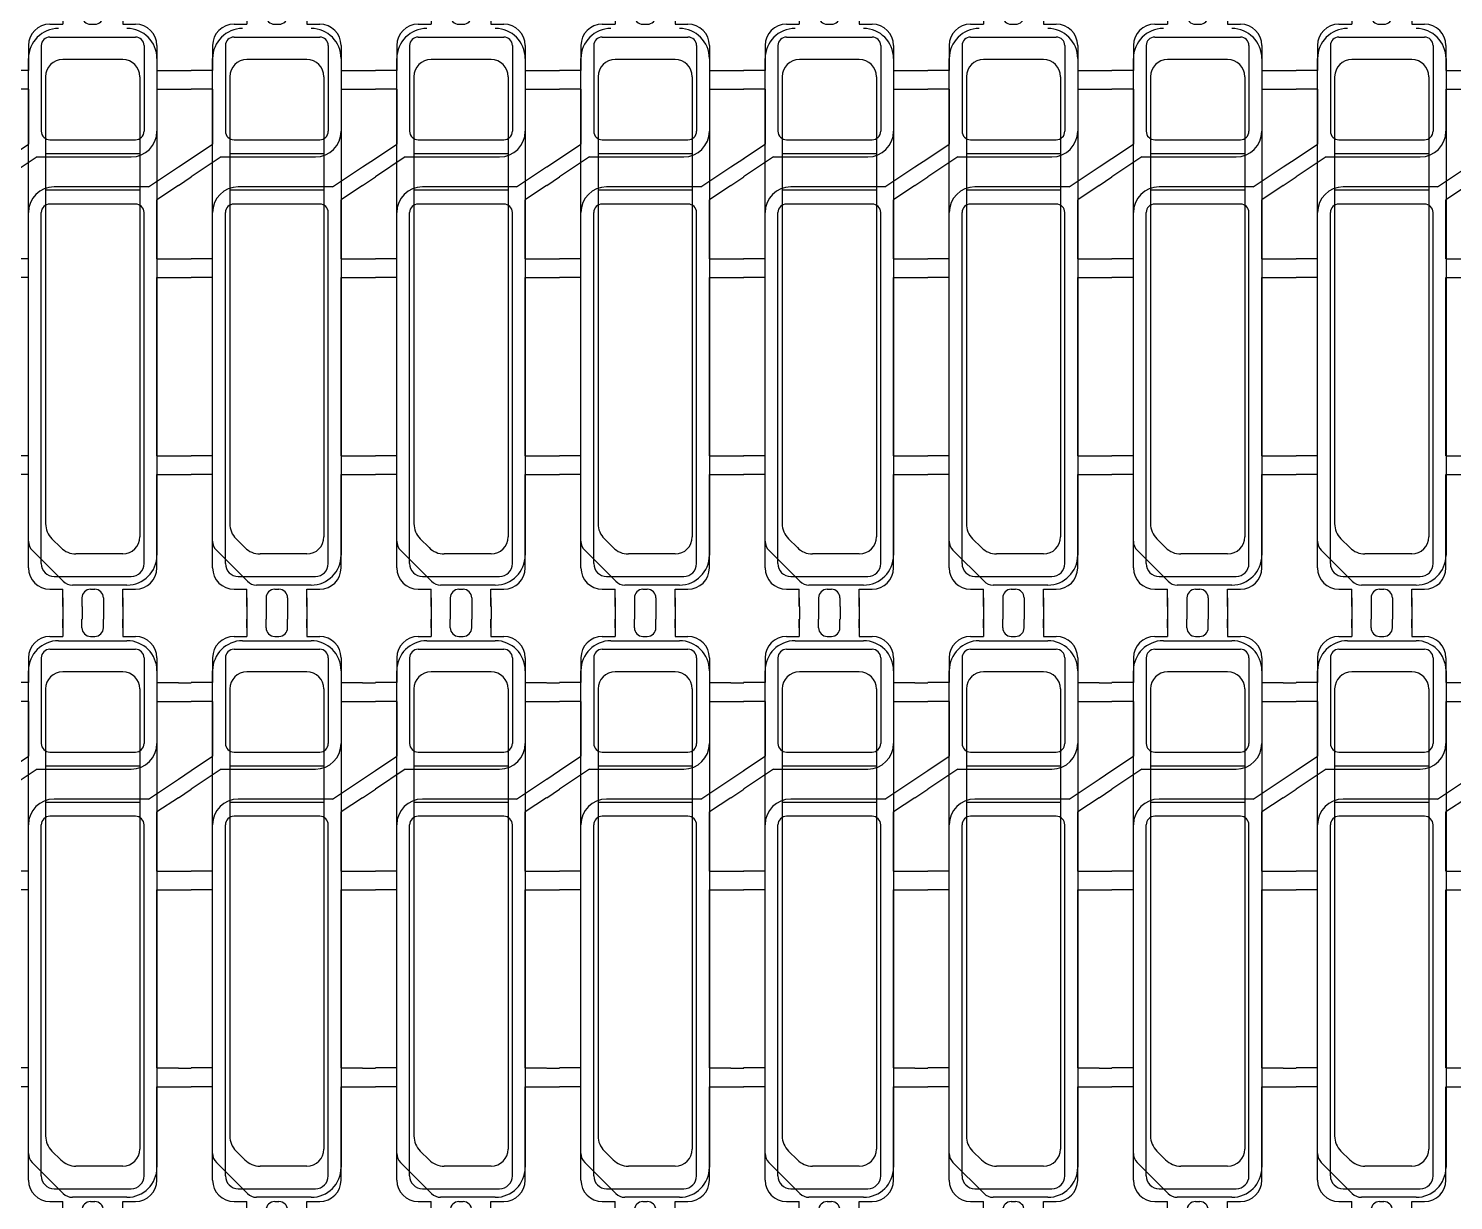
# Model space of a CAD drawing. Header units: millimetres. Extents: x -992 to 1678, y 98 to 1000.
# Drawn here: x -709.79 to -693.15, y 575.23 to 588.92 of the extents above; entities that cross this region are included whole.
import ezdxf

# ---------------------------------------------------------------- set-up
doc = ezdxf.new("R2010")
doc.units = ezdxf.units.MM
for name, color, linetype in [('1', 3, 'Continuous'), ('b etching', 1, 'Continuous'), ('PPA', 2, 'Continuous')]:
    doc.layers.add(name, color=color, linetype=linetype)

# ---------------------------------------------------------------- blocks, each defined once
blk = doc.blocks.new('e1')
at = {"layer": '1'}
for p, q in [((-947.058, 906.581), (-947.058, 906.481)), ((-947.058, 906.481), (-947.058, 906.581)), ((-947.058, 906.581), (-947.058, 906.381)), ((-946.358, 906.581), (-946.358, 906.481)), ((-946.358, 906.481), (-946.358, 906.581)), ((-946.358, 906.581), (-946.358, 906.381)), ((-946.358, 906.381), (-946.208, 906.381)), ((-947.458, 906.131), (-947.458, 905.841)), ((-945.958, 906.131), (-945.958, 905.841)), ((-947.458, 905.841), (-947.708, 905.841)), ((-945.958, 905.841), (-945.708, 905.841)), ((-947.458, 905.621), (-947.708, 905.621)), ((-947.458, 905.621), (-947.458, 904.981)), ((-945.958, 905.621), (-945.958, 905.131)), ((-945.958, 905.621), (-945.708, 905.621)), ((-947.358, 904.831), (-946.258, 904.831)), ((-946.058, 904.481), (-947.158, 904.481)), ((-945.958, 903.641), (-945.958, 904.331)), ((-947.458, 903.641), (-947.458, 904.231)), ((-947.458, 903.641), (-947.708, 903.641)), ((-945.958, 903.641), (-945.708, 903.641)), ((-947.458, 903.421), (-947.708, 903.421)), ((-947.458, 901.341), (-947.458, 903.421)), ((-945.958, 901.341), (-945.958, 903.421)), ((-945.958, 903.421), (-945.708, 903.421)), ((-947.458, 901.341), (-947.708, 901.341)), ((-945.958, 901.341), (-945.708, 901.341)), ((-947.458, 901.121), (-947.708, 901.121)), ((-947.458, 900.031), (-947.458, 901.121)), ((-945.958, 900.031), (-945.958, 901.121)), ((-945.958, 901.121), (-945.708, 901.121)), ((-947.058, 899.581), (-947.058, 899.781)), ((-946.358, 899.781), (-946.208, 899.781)), ((-946.358, 899.581), (-946.358, 899.781)), ((-947.058, 899.581), (-947.058, 899.681)), ((-947.058, 899.681), (-947.058, 899.581)), ((-946.358, 899.581), (-946.358, 899.681)), ((-946.358, 899.681), (-946.358, 899.581))]:
    blk.add_line(p, q, dxfattribs=at)
at = {"layer": '1', "linetype": 'ByBlock'}
for p, q in [((-946.833, 906.481), (-946.833, 906.581)), ((-946.583, 906.481), (-946.583, 906.581)), ((-947.208, 906.381), (-947.058, 906.381)), ((-946.733, 906.381), (-946.683, 906.381)), ((-947.708, 904.814), (-947.458, 904.981)), ((-947.358, 904.831), (-947.708, 904.597)), ((-946.058, 904.481), (-945.708, 904.714)), ((-945.708, 904.497), (-945.958, 904.331)), ((-947.208, 899.781), (-947.058, 899.781)), ((-946.733, 899.781), (-946.683, 899.781)), ((-946.833, 899.681), (-946.833, 899.581)), ((-946.583, 899.681), (-946.583, 899.581))]:
    blk.add_line(p, q, dxfattribs=at)
for centre, start, end in [((-946.733, 906.481), 180, 270), ((-946.683, 906.481), 270, 0), ((-946.733, 899.681), 90, 180), ((-946.683, 899.681), 0, 90)]:
    blk.add_arc(centre, 0.1, start, end, dxfattribs=at)
at = {"layer": '1'}
for centre, radius, start, end in [((-947.208, 906.131), 0.25, 90, 180), ((-946.208, 906.131), 0.25, 0, 90), ((-946.258, 905.131), 0.3, 270, 0), ((-947.158, 904.181), 0.3, 90, 180), ((-947.208, 900.031), 0.25, 180, 270), ((-946.208, 900.031), 0.25, 270, 0)]:
    blk.add_arc(centre, radius, start, end, dxfattribs=at)
blk = doc.blocks.new('e2')
at = {"layer": 'b etching', "linetype": 'ByBlock'}
for p, q in [((-947.308, 906.131), (-947.308, 905.131)), ((-947.208, 906.231), (-946.208, 906.231)), ((-946.108, 906.131), (-946.108, 905.131)), ((-947.208, 905.031), (-946.208, 905.031)), ((-946.208, 904.281), (-947.208, 904.281)), ((-947.308, 900.081), (-947.308, 904.181)), ((-946.108, 900.081), (-946.108, 904.181)), ((-947.158, 899.931), (-946.258, 899.931))]:
    blk.add_line(p, q, dxfattribs=at)
for centre, radius, start, end in [((-947.208, 906.131), 0.1, 90, 180), ((-946.208, 906.131), 0.1, 360, 90), ((-947.208, 905.131), 0.1, 180, 270), ((-946.208, 905.131), 0.1, 270, 360), ((-947.208, 904.181), 0.1, 90, 180), ((-946.208, 904.181), 0.1, 0, 90), ((-947.158, 900.081), 0.15, 180, 270), ((-946.258, 900.081), 0.15, 270, 0)]:
    blk.add_arc(centre, radius, start, end, dxfattribs=at)

msp = doc.modelspace()

# ---------------------------------------------------------------- linework, layer by layer
at = {"layer": '1', "linetype": 'ByBlock'}
for p, q in [((-708.03553085, 588.43062093), (-707.88553085, 588.43062093)), ((-705.88553085, 588.43062093), (-705.73553085, 588.43062093)), ((-703.73553085, 588.43062093), (-703.58553085, 588.43062093)), ((-701.58553085, 588.43062093), (-701.43553085, 588.43062093)), ((-699.43553085, 588.43062093), (-699.28553085, 588.43062093)), ((-697.28553085, 588.43062093), (-697.13553085, 588.43062093)), ((-695.13553085, 588.43062093), (-694.98553085, 588.43062093)), ((-708.03553085, 588.21062093), (-707.88553085, 588.21062093)), ((-705.88553085, 588.21062093), (-705.73553085, 588.21062093)), ((-703.73553085, 588.21062093), (-703.58553085, 588.21062093)), ((-701.58553085, 588.21062093), (-701.43553085, 588.21062093)), ((-699.43553085, 588.21062093), (-699.28553085, 588.21062093)), ((-697.28553085, 588.21062093), (-697.13553085, 588.21062093)), ((-695.13553085, 588.21062093), (-694.98553085, 588.21062093)), ((-708.03553085, 587.30395426), (-707.88553085, 587.40395426)), ((-705.88553085, 587.30395426), (-705.73553085, 587.40395426)), ((-703.73553085, 587.30395426), (-703.58553085, 587.40395426)), ((-701.58553085, 587.30395426), (-701.43553085, 587.40395426)), ((-699.43553085, 587.30395426), (-699.28553085, 587.40395426)), ((-697.28553085, 587.30395426), (-697.13553085, 587.40395426)), ((-695.13553085, 587.30395426), (-694.98553085, 587.40395426)), ((-708.03553085, 587.08728759), (-707.88553085, 587.18728759)), ((-705.88553085, 587.08728759), (-705.73553085, 587.18728759)), ((-703.73553085, 587.08728759), (-703.58553085, 587.18728759)), ((-701.58553085, 587.08728759), (-701.43553085, 587.18728759)), ((-699.43553085, 587.08728759), (-699.28553085, 587.18728759)), ((-697.28553085, 587.08728759), (-697.13553085, 587.18728759)), ((-695.13553085, 587.08728759), (-694.98553085, 587.18728759)), ((-708.03553085, 586.23062093), (-707.88553085, 586.23062093)), ((-705.88553085, 586.23062093), (-705.73553085, 586.23062093)), ((-703.73553085, 586.23062093), (-703.58553085, 586.23062093)), ((-701.58553085, 586.23062093), (-701.43553085, 586.23062093)), ((-699.43553085, 586.23062093), (-699.28553085, 586.23062093)), ((-697.28553085, 586.23062093), (-697.13553085, 586.23062093)), ((-695.13553085, 586.23062093), (-694.98553085, 586.23062093)), ((-708.03553085, 586.01062093), (-707.88553085, 586.01062093)), ((-705.88553085, 586.01062093), (-705.73553085, 586.01062093)), ((-703.73553085, 586.01062093), (-703.58553085, 586.01062093)), ((-701.58553085, 586.01062093), (-701.43553085, 586.01062093)), ((-699.43553085, 586.01062093), (-699.28553085, 586.01062093)), ((-697.28553085, 586.01062093), (-697.13553085, 586.01062093)), ((-695.13553085, 586.01062093), (-694.98553085, 586.01062093)), ((-708.03553085, 583.93062093), (-707.88553085, 583.93062093)), ((-705.88553085, 583.93062093), (-705.73553085, 583.93062093)), ((-703.73553085, 583.93062093), (-703.58553085, 583.93062093)), ((-701.58553085, 583.93062093), (-701.43553085, 583.93062093)), ((-699.43553085, 583.93062093), (-699.28553085, 583.93062093)), ((-697.28553085, 583.93062093), (-697.13553085, 583.93062093)), ((-695.13553085, 583.93062093), (-694.98553085, 583.93062093)), ((-708.03553085, 583.71062093), (-707.88553085, 583.71062093)), ((-705.88553085, 583.71062093), (-705.73553085, 583.71062093)), ((-703.73553085, 583.71062093), (-703.58553085, 583.71062093)), ((-701.58553085, 583.71062093), (-701.43553085, 583.71062093)), ((-699.43553085, 583.71062093), (-699.28553085, 583.71062093)), ((-697.28553085, 583.71062093), (-697.13553085, 583.71062093)), ((-695.13553085, 583.71062093), (-694.98553085, 583.71062093)), ((-709.38553085, 582.17062093), (-709.38553085, 582.02062093)), ((-709.16053085, 582.17062093), (-709.16053085, 582.02062093)), ((-708.91053085, 582.17062093), (-708.91053085, 582.02062093)), ((-708.68553085, 582.17062093), (-708.68553085, 582.02062093)), ((-707.23553085, 582.17062093), (-707.23553085, 582.02062093)), ((-707.01053085, 582.17062093), (-707.01053085, 582.02062093)), ((-706.76053085, 582.17062093), (-706.76053085, 582.02062093)), ((-706.53553085, 582.17062093), (-706.53553085, 582.02062093)), ((-705.08553085, 582.17062093), (-705.08553085, 582.02062093)), ((-704.86053085, 582.17062093), (-704.86053085, 582.02062093)), ((-704.61053085, 582.17062093), (-704.61053085, 582.02062093)), ((-704.38553085, 582.17062093), (-704.38553085, 582.02062093)), ((-702.93553085, 582.17062093), (-702.93553085, 582.02062093)), ((-702.71053085, 582.17062093), (-702.71053085, 582.02062093)), ((-702.46053085, 582.17062093), (-702.46053085, 582.02062093)), ((-702.23553085, 582.17062093), (-702.23553085, 582.02062093)), ((-700.78553085, 582.17062093), (-700.78553085, 582.02062093)), ((-700.56053085, 582.17062093), (-700.56053085, 582.02062093)), ((-700.31053085, 582.17062093), (-700.31053085, 582.02062093)), ((-700.08553085, 582.17062093), (-700.08553085, 582.02062093)), ((-698.63553085, 582.17062093), (-698.63553085, 582.02062093)), ((-698.41053085, 582.17062093), (-698.41053085, 582.02062093)), ((-698.16053085, 582.17062093), (-698.16053085, 582.02062093)), ((-697.93553085, 582.17062093), (-697.93553085, 582.02062093)), ((-696.48553085, 582.17062093), (-696.48553085, 582.02062093)), ((-696.26053085, 582.17062093), (-696.26053085, 582.02062093)), ((-696.01053085, 582.17062093), (-696.01053085, 582.02062093)), ((-695.78553085, 582.17062093), (-695.78553085, 582.02062093)), ((-694.33553085, 582.17062093), (-694.33553085, 582.02062093)), ((-694.11053085, 582.17062093), (-694.11053085, 582.02062093)), ((-693.86053085, 582.17062093), (-693.86053085, 582.02062093)), ((-693.63553085, 582.17062093), (-693.63553085, 582.02062093)), ((-708.03553085, 581.28062093), (-707.88553085, 581.28062093)), ((-705.88553085, 581.28062093), (-705.73553085, 581.28062093)), ((-703.73553085, 581.28062093), (-703.58553085, 581.28062093)), ((-701.58553085, 581.28062093), (-701.43553085, 581.28062093)), ((-699.43553085, 581.28062093), (-699.28553085, 581.28062093)), ((-697.28553085, 581.28062093), (-697.13553085, 581.28062093)), ((-695.13553085, 581.28062093), (-694.98553085, 581.28062093)), ((-708.03553085, 581.06062093), (-707.88553085, 581.06062093)), ((-705.88553085, 581.06062093), (-705.73553085, 581.06062093)), ((-703.73553085, 581.06062093), (-703.58553085, 581.06062093)), ((-701.58553085, 581.06062093), (-701.43553085, 581.06062093)), ((-699.43553085, 581.06062093), (-699.28553085, 581.06062093)), ((-697.28553085, 581.06062093), (-697.13553085, 581.06062093)), ((-695.13553085, 581.06062093), (-694.98553085, 581.06062093)), ((-708.03553085, 580.15395426), (-707.88553085, 580.25395426)), ((-705.88553085, 580.15395426), (-705.73553085, 580.25395426)), ((-703.73553085, 580.15395426), (-703.58553085, 580.25395426)), ((-701.58553085, 580.15395426), (-701.43553085, 580.25395426)), ((-699.43553085, 580.15395426), (-699.28553085, 580.25395426)), ((-697.28553085, 580.15395426), (-697.13553085, 580.25395426)), ((-695.13553085, 580.15395426), (-694.98553085, 580.25395426)), ((-708.03553085, 579.93728759), (-707.88553085, 580.03728759)), ((-705.88553085, 579.93728759), (-705.73553085, 580.03728759)), ((-703.73553085, 579.93728759), (-703.58553085, 580.03728759)), ((-701.58553085, 579.93728759), (-701.43553085, 580.03728759)), ((-699.43553085, 579.93728759), (-699.28553085, 580.03728759)), ((-697.28553085, 579.93728759), (-697.13553085, 580.03728759)), ((-695.13553085, 579.93728759), (-694.98553085, 580.03728759)), ((-708.03553085, 579.08062093), (-707.88553085, 579.08062093)), ((-705.88553085, 579.08062093), (-705.73553085, 579.08062093)), ((-703.73553085, 579.08062093), (-703.58553085, 579.08062093)), ((-701.58553085, 579.08062093), (-701.43553085, 579.08062093)), ((-699.43553085, 579.08062093), (-699.28553085, 579.08062093)), ((-697.28553085, 579.08062093), (-697.13553085, 579.08062093)), ((-695.13553085, 579.08062093), (-694.98553085, 579.08062093)), ((-708.03553085, 578.86062093), (-707.88553085, 578.86062093)), ((-705.88553085, 578.86062093), (-705.73553085, 578.86062093)), ((-703.73553085, 578.86062093), (-703.58553085, 578.86062093)), ((-701.58553085, 578.86062093), (-701.43553085, 578.86062093)), ((-699.43553085, 578.86062093), (-699.28553085, 578.86062093)), ((-697.28553085, 578.86062093), (-697.13553085, 578.86062093)), ((-695.13553085, 578.86062093), (-694.98553085, 578.86062093)), ((-708.03553085, 576.78062093), (-707.88553085, 576.78062093)), ((-705.88553085, 576.78062093), (-705.73553085, 576.78062093)), ((-703.73553085, 576.78062093), (-703.58553085, 576.78062093)), ((-701.58553085, 576.78062093), (-701.43553085, 576.78062093)), ((-699.43553085, 576.78062093), (-699.28553085, 576.78062093)), ((-697.28553085, 576.78062093), (-697.13553085, 576.78062093)), ((-695.13553085, 576.78062093), (-694.98553085, 576.78062093)), ((-708.03553085, 576.56062093), (-707.88553085, 576.56062093)), ((-705.88553085, 576.56062093), (-705.73553085, 576.56062093)), ((-703.73553085, 576.56062093), (-703.58553085, 576.56062093)), ((-701.58553085, 576.56062093), (-701.43553085, 576.56062093)), ((-699.43553085, 576.56062093), (-699.28553085, 576.56062093)), ((-697.28553085, 576.56062093), (-697.13553085, 576.56062093)), ((-695.13553085, 576.56062093), (-694.98553085, 576.56062093))]:
    msp.add_line(p, q, dxfattribs=at)
at = {"layer": 'PPA', "linetype": 'ByBlock'}
for p, q in [((-709.78553085, 582.93275296), (-709.78553085, 588.57062093)), ((-708.68553085, 588.55698456), (-709.38553085, 588.55698456)), ((-708.28553085, 588.57062093), (-708.28553085, 582.77062093)), ((-707.63553085, 582.93275296), (-707.63553085, 588.57062093)), ((-706.53553085, 588.55698456), (-707.23553085, 588.55698456)), ((-706.13553085, 588.57062093), (-706.13553085, 582.77062093)), ((-705.48553085, 582.93275296), (-705.48553085, 588.57062093)), ((-704.38553085, 588.55698456), (-705.08553085, 588.55698456)), ((-703.98553085, 588.57062093), (-703.98553085, 582.77062093)), ((-703.33553085, 582.93275296), (-703.33553085, 588.57062093)), ((-702.23553085, 588.55698456), (-702.93553085, 588.55698456)), ((-701.83553085, 588.57062093), (-701.83553085, 582.77062093)), ((-701.18553085, 582.93275296), (-701.18553085, 588.57062093)), ((-700.08553085, 588.55698456), (-700.78553085, 588.55698456)), ((-699.68553085, 588.57062093), (-699.68553085, 582.77062093)), ((-699.03553085, 582.93275296), (-699.03553085, 588.57062093)), ((-697.93553085, 588.55698456), (-698.63553085, 588.55698456)), ((-697.53553085, 588.57062093), (-697.53553085, 582.77062093)), ((-696.88553085, 582.93275296), (-696.88553085, 588.57062093)), ((-695.78553085, 588.55698456), (-696.48553085, 588.55698456)), ((-695.38553085, 588.57062093), (-695.38553085, 582.77062093)), ((-694.73553085, 582.93275296), (-694.73553085, 588.57062093)), ((-693.63553085, 588.55698456), (-694.33553085, 588.55698456)), ((-693.23553085, 588.57062093), (-693.23553085, 582.77062093)), ((-709.58553085, 588.35698456), (-709.58553085, 583.13781068)), ((-708.48553085, 588.35698456), (-708.48553085, 582.98425729)), ((-707.43553085, 588.35698456), (-707.43553085, 583.13781068)), ((-706.33553085, 588.35698456), (-706.33553085, 582.98425729)), ((-705.28553085, 588.35698456), (-705.28553085, 583.13781068)), ((-704.18553085, 588.35698456), (-704.18553085, 582.98425729)), ((-703.13553085, 588.35698456), (-703.13553085, 583.13781068)), ((-702.03553085, 588.35698456), (-702.03553085, 582.98425729)), ((-700.98553085, 588.35698456), (-700.98553085, 583.13781068)), ((-699.88553085, 588.35698456), (-699.88553085, 582.98425729)), ((-698.83553085, 588.35698456), (-698.83553085, 583.13781068)), ((-697.73553085, 588.35698456), (-697.73553085, 582.98425729)), ((-696.68553085, 588.35698456), (-696.68553085, 583.13781068)), ((-695.58553085, 588.35698456), (-695.58553085, 582.98425729)), ((-694.53553085, 588.35698456), (-694.53553085, 583.13781068)), ((-693.43553085, 588.35698456), (-693.43553085, 582.98425729)), ((-709.58553085, 587.46062093), (-708.48553085, 587.46062093)), ((-707.43553085, 587.46062093), (-706.33553085, 587.46062093)), ((-705.28553085, 587.46062093), (-704.18553085, 587.46062093)), ((-703.13553085, 587.46062093), (-702.03553085, 587.46062093)), ((-700.98553085, 587.46062093), (-699.88553085, 587.46062093)), ((-698.83553085, 587.46062093), (-697.73553085, 587.46062093)), ((-696.68553085, 587.46062093), (-695.58553085, 587.46062093)), ((-694.53553085, 587.46062093), (-693.43553085, 587.46062093)), ((-708.48553085, 587.03062093), (-709.58553085, 587.03062093)), ((-706.33553085, 587.03062093), (-707.43553085, 587.03062093)), ((-704.18553085, 587.03062093), (-705.28553085, 587.03062093)), ((-702.03553085, 587.03062093), (-703.13553085, 587.03062093)), ((-699.88553085, 587.03062093), (-700.98553085, 587.03062093)), ((-697.73553085, 587.03062093), (-698.83553085, 587.03062093)), ((-695.58553085, 587.03062093), (-696.68553085, 587.03062093)), ((-693.43553085, 587.03062093), (-694.53553085, 587.03062093)), ((-709.74159687, 582.82668695), (-709.37946483, 582.46455491)), ((-709.51230754, 582.96103399), (-709.40875415, 582.8574806)), ((-707.59159687, 582.82668695), (-707.22946483, 582.46455491)), ((-707.36230754, 582.96103399), (-707.25875415, 582.8574806)), ((-705.44159687, 582.82668695), (-705.07946483, 582.46455491)), ((-705.21230754, 582.96103399), (-705.10875415, 582.8574806)), ((-703.29159687, 582.82668695), (-702.92946483, 582.46455491)), ((-703.06230754, 582.96103399), (-702.95875415, 582.8574806)), ((-701.14159687, 582.82668695), (-700.77946483, 582.46455491)), ((-700.91230754, 582.96103399), (-700.80875415, 582.8574806)), ((-698.99159687, 582.82668695), (-698.62946483, 582.46455491)), ((-698.76230754, 582.96103399), (-698.65875415, 582.8574806)), ((-696.84159687, 582.82668695), (-696.47946483, 582.46455491)), ((-696.61230754, 582.96103399), (-696.50875415, 582.8574806)), ((-694.69159687, 582.82668695), (-694.32946483, 582.46455491)), ((-694.46230754, 582.96103399), (-694.35875415, 582.8574806)), ((-708.68553085, 582.78425729), (-709.23197746, 582.78425729)), ((-706.53553085, 582.78425729), (-707.08197746, 582.78425729)), ((-704.38553085, 582.78425729), (-704.93197746, 582.78425729)), ((-702.23553085, 582.78425729), (-702.78197746, 582.78425729)), ((-700.08553085, 582.78425729), (-700.63197746, 582.78425729)), ((-697.93553085, 582.78425729), (-698.48197746, 582.78425729)), ((-695.78553085, 582.78425729), (-696.33197746, 582.78425729)), ((-693.63553085, 582.78425729), (-694.18197746, 582.78425729)), ((-708.63553085, 582.42062093), (-709.27339881, 582.42062093)), ((-706.48553085, 582.42062093), (-707.12339881, 582.42062093)), ((-704.33553085, 582.42062093), (-704.97339881, 582.42062093)), ((-702.18553085, 582.42062093), (-702.82339881, 582.42062093)), ((-700.03553085, 582.42062093), (-700.67339881, 582.42062093)), ((-697.88553085, 582.42062093), (-698.52339881, 582.42062093)), ((-695.73553085, 582.42062093), (-696.37339881, 582.42062093)), ((-693.58553085, 582.42062093), (-694.22339881, 582.42062093)), ((-709.43553085, 581.77062093), (-708.63553085, 581.77062093)), ((-707.28553085, 581.77062093), (-706.48553085, 581.77062093)), ((-705.13553085, 581.77062093), (-704.33553085, 581.77062093)), ((-702.98553085, 581.77062093), (-702.18553085, 581.77062093)), ((-700.83553085, 581.77062093), (-700.03553085, 581.77062093)), ((-698.68553085, 581.77062093), (-697.88553085, 581.77062093)), ((-696.53553085, 581.77062093), (-695.73553085, 581.77062093)), ((-694.38553085, 581.77062093), (-693.58553085, 581.77062093)), ((-709.78553085, 575.78275296), (-709.78553085, 581.42062093)), ((-708.68553085, 581.40698456), (-709.38553085, 581.40698456)), ((-708.28553085, 581.42062093), (-708.28553085, 575.62062093)), ((-707.63553085, 575.78275296), (-707.63553085, 581.42062093)), ((-706.53553085, 581.40698456), (-707.23553085, 581.40698456)), ((-706.13553085, 581.42062093), (-706.13553085, 575.62062093)), ((-705.48553085, 575.78275296), (-705.48553085, 581.42062093)), ((-704.38553085, 581.40698456), (-705.08553085, 581.40698456)), ((-703.98553085, 581.42062093), (-703.98553085, 575.62062093)), ((-703.33553085, 575.78275296), (-703.33553085, 581.42062093)), ((-702.23553085, 581.40698456), (-702.93553085, 581.40698456)), ((-701.83553085, 581.42062093), (-701.83553085, 575.62062093)), ((-701.18553085, 575.78275296), (-701.18553085, 581.42062093)), ((-700.08553085, 581.40698456), (-700.78553085, 581.40698456)), ((-699.68553085, 581.42062093), (-699.68553085, 575.62062093)), ((-699.03553085, 575.78275296), (-699.03553085, 581.42062093)), ((-697.93553085, 581.40698456), (-698.63553085, 581.40698456)), ((-697.53553085, 581.42062093), (-697.53553085, 575.62062093)), ((-696.88553085, 575.78275296), (-696.88553085, 581.42062093)), ((-695.78553085, 581.40698456), (-696.48553085, 581.40698456)), ((-695.38553085, 581.42062093), (-695.38553085, 575.62062093)), ((-694.73553085, 575.78275296), (-694.73553085, 581.42062093)), ((-693.63553085, 581.40698456), (-694.33553085, 581.40698456)), ((-693.23553085, 581.42062093), (-693.23553085, 575.62062093)), ((-709.58553085, 581.20698456), (-709.58553085, 575.98781068)), ((-708.48553085, 581.20698456), (-708.48553085, 575.83425729)), ((-707.43553085, 581.20698456), (-707.43553085, 575.98781068)), ((-706.33553085, 581.20698456), (-706.33553085, 575.83425729)), ((-705.28553085, 581.20698456), (-705.28553085, 575.98781068)), ((-704.18553085, 581.20698456), (-704.18553085, 575.83425729)), ((-703.13553085, 581.20698456), (-703.13553085, 575.98781068)), ((-702.03553085, 581.20698456), (-702.03553085, 575.83425729)), ((-700.98553085, 581.20698456), (-700.98553085, 575.98781068)), ((-699.88553085, 581.20698456), (-699.88553085, 575.83425729)), ((-698.83553085, 581.20698456), (-698.83553085, 575.98781068)), ((-697.73553085, 581.20698456), (-697.73553085, 575.83425729)), ((-696.68553085, 581.20698456), (-696.68553085, 575.98781068)), ((-695.58553085, 581.20698456), (-695.58553085, 575.83425729)), ((-694.53553085, 581.20698456), (-694.53553085, 575.98781068)), ((-693.43553085, 581.20698456), (-693.43553085, 575.83425729)), ((-709.58553085, 580.31062093), (-708.48553085, 580.31062093)), ((-707.43553085, 580.31062093), (-706.33553085, 580.31062093)), ((-705.28553085, 580.31062093), (-704.18553085, 580.31062093)), ((-703.13553085, 580.31062093), (-702.03553085, 580.31062093)), ((-700.98553085, 580.31062093), (-699.88553085, 580.31062093)), ((-698.83553085, 580.31062093), (-697.73553085, 580.31062093)), ((-696.68553085, 580.31062093), (-695.58553085, 580.31062093)), ((-694.53553085, 580.31062093), (-693.43553085, 580.31062093)), ((-708.48553085, 579.88062093), (-709.58553085, 579.88062093)), ((-706.33553085, 579.88062093), (-707.43553085, 579.88062093)), ((-704.18553085, 579.88062093), (-705.28553085, 579.88062093)), ((-702.03553085, 579.88062093), (-703.13553085, 579.88062093)), ((-699.88553085, 579.88062093), (-700.98553085, 579.88062093)), ((-697.73553085, 579.88062093), (-698.83553085, 579.88062093)), ((-695.58553085, 579.88062093), (-696.68553085, 579.88062093)), ((-693.43553085, 579.88062093), (-694.53553085, 579.88062093)), ((-709.74159687, 575.67668695), (-709.37946483, 575.31455491)), ((-709.51230754, 575.81103399), (-709.40875415, 575.7074806)), ((-707.59159687, 575.67668695), (-707.22946483, 575.31455491)), ((-707.36230754, 575.81103399), (-707.25875415, 575.7074806)), ((-705.44159687, 575.67668695), (-705.07946483, 575.31455491)), ((-705.21230754, 575.81103399), (-705.10875415, 575.7074806)), ((-703.29159687, 575.67668695), (-702.92946483, 575.31455491)), ((-703.06230754, 575.81103399), (-702.95875415, 575.7074806)), ((-701.14159687, 575.67668695), (-700.77946483, 575.31455491)), ((-700.91230754, 575.81103399), (-700.80875415, 575.7074806)), ((-698.99159687, 575.67668695), (-698.62946483, 575.31455491)), ((-698.76230754, 575.81103399), (-698.65875415, 575.7074806)), ((-696.84159687, 575.67668695), (-696.47946483, 575.31455491)), ((-696.61230754, 575.81103399), (-696.50875415, 575.7074806)), ((-694.69159687, 575.67668695), (-694.32946483, 575.31455491)), ((-694.46230754, 575.81103399), (-694.35875415, 575.7074806)), ((-708.68553085, 575.63425729), (-709.23197746, 575.63425729)), ((-706.53553085, 575.63425729), (-707.08197746, 575.63425729)), ((-704.38553085, 575.63425729), (-704.93197746, 575.63425729)), ((-702.23553085, 575.63425729), (-702.78197746, 575.63425729)), ((-700.08553085, 575.63425729), (-700.63197746, 575.63425729)), ((-697.93553085, 575.63425729), (-698.48197746, 575.63425729)), ((-695.78553085, 575.63425729), (-696.33197746, 575.63425729)), ((-693.63553085, 575.63425729), (-694.18197746, 575.63425729)), ((-708.63553085, 575.27062093), (-709.27339881, 575.27062093)), ((-706.48553085, 575.27062093), (-707.12339881, 575.27062093)), ((-704.33553085, 575.27062093), (-704.97339881, 575.27062093)), ((-702.18553085, 575.27062093), (-702.82339881, 575.27062093)), ((-700.03553085, 575.27062093), (-700.67339881, 575.27062093)), ((-697.88553085, 575.27062093), (-698.52339881, 575.27062093)), ((-695.73553085, 575.27062093), (-696.37339881, 575.27062093)), ((-693.58553085, 575.27062093), (-694.22339881, 575.27062093))]:
    msp.add_line(p, q, dxfattribs=at)
for centre, radius, start, end in [((-709.43553085, 588.57062093), 0.35, 90, 180), ((-708.63553085, 588.57062093), 0.35, 0, 90), ((-707.28553085, 588.57062093), 0.35, 90, 180), ((-706.48553085, 588.57062093), 0.35, 0, 90), ((-705.13553085, 588.57062093), 0.35, 90, 180), ((-704.33553085, 588.57062093), 0.35, 0, 90), ((-702.98553085, 588.57062093), 0.35, 90, 180), ((-702.18553085, 588.57062093), 0.35, 0, 90), ((-700.83553085, 588.57062093), 0.35, 90, 180), ((-700.03553085, 588.57062093), 0.35, 0, 90), ((-698.68553085, 588.57062093), 0.35, 90, 180), ((-697.88553085, 588.57062093), 0.35, 0, 90), ((-696.53553085, 588.57062093), 0.35, 90, 180), ((-695.73553085, 588.57062093), 0.35, 0, 90), ((-694.38553085, 588.57062093), 0.35, 90, 180), ((-693.58553085, 588.57062093), 0.35, 0, 90), ((-709.38553085, 588.35698456), 0.2, 90, 180), ((-708.68553085, 588.35698456), 0.2, 0, 90), ((-707.23553085, 588.35698456), 0.2, 90, 180), ((-706.53553085, 588.35698456), 0.2, 0, 90), ((-705.08553085, 588.35698456), 0.2, 90, 180), ((-704.38553085, 588.35698456), 0.2, 0, 90), ((-702.93553085, 588.35698456), 0.2, 90, 180), ((-702.23553085, 588.35698456), 0.2, 0, 90), ((-700.78553085, 588.35698456), 0.2, 90, 180), ((-700.08553085, 588.35698456), 0.2, 0, 90), ((-698.63553085, 588.35698456), 0.2, 90, 180), ((-697.93553085, 588.35698456), 0.2, 0, 90), ((-696.48553085, 588.35698456), 0.2, 90, 180), ((-695.78553085, 588.35698456), 0.2, 0, 90), ((-694.33553085, 588.35698456), 0.2, 90, 180), ((-693.63553085, 588.35698456), 0.2, 0, 90), ((-709.33553085, 583.13781068), 0.25, 180, 225), ((-708.68553085, 582.98425729), 0.2, 270, 0), ((-707.18553085, 583.13781068), 0.25, 180, 225), ((-706.53553085, 582.98425729), 0.2, 270, 0), ((-705.03553085, 583.13781068), 0.25, 180, 225), ((-704.38553085, 582.98425729), 0.2, 270, 0), ((-702.88553085, 583.13781068), 0.25, 180, 225), ((-702.23553085, 582.98425729), 0.2, 270, 0), ((-700.73553085, 583.13781068), 0.25, 180, 225), ((-700.08553085, 582.98425729), 0.2, 270, 0), ((-698.58553085, 583.13781068), 0.25, 180, 225), ((-697.93553085, 582.98425729), 0.2, 270, 0), ((-696.43553085, 583.13781068), 0.25, 180, 225), ((-695.78553085, 582.98425729), 0.2, 270, 0), ((-694.28553085, 583.13781068), 0.25, 180, 225), ((-693.63553085, 582.98425729), 0.2, 270, 0), ((-709.63553085, 582.93275296), 0.15, 180, 225), ((-709.23197746, 583.03425729), 0.25, 225, 270), ((-707.48553085, 582.93275296), 0.15, 180, 225), ((-707.08197746, 583.03425729), 0.25, 225, 270), ((-705.33553085, 582.93275296), 0.15, 180, 225), ((-704.93197746, 583.03425729), 0.25, 225, 270), ((-703.18553085, 582.93275296), 0.15, 180, 225), ((-702.78197746, 583.03425729), 0.25, 225, 270), ((-701.03553085, 582.93275296), 0.15, 180, 225), ((-700.63197746, 583.03425729), 0.25, 225, 270), ((-698.88553085, 582.93275296), 0.15, 180, 225), ((-698.48197746, 583.03425729), 0.25, 225, 270), ((-696.73553085, 582.93275296), 0.15, 180, 225), ((-696.33197746, 583.03425729), 0.25, 225, 270), ((-694.58553085, 582.93275296), 0.15, 180, 225), ((-694.18197746, 583.03425729), 0.25, 225, 270), ((-708.63553085, 582.77062093), 0.35, 270, 0), ((-706.48553085, 582.77062093), 0.35, 270, 0), ((-704.33553085, 582.77062093), 0.35, 270, 0), ((-702.18553085, 582.77062093), 0.35, 270, 0), ((-700.03553085, 582.77062093), 0.35, 270, 0), ((-697.88553085, 582.77062093), 0.35, 270, 0), ((-695.73553085, 582.77062093), 0.35, 270, 0), ((-693.58553085, 582.77062093), 0.35, 270, 0), ((-709.27339881, 582.57062093), 0.15, 225, 270), ((-707.12339881, 582.57062093), 0.15, 225, 270), ((-704.97339881, 582.57062093), 0.15, 225, 270), ((-702.82339881, 582.57062093), 0.15, 225, 270), ((-700.67339881, 582.57062093), 0.15, 225, 270), ((-698.52339881, 582.57062093), 0.15, 225, 270), ((-696.37339881, 582.57062093), 0.15, 225, 270), ((-694.22339881, 582.57062093), 0.15, 225, 270), ((-709.43553085, 581.42062093), 0.35, 90, 180), ((-708.63553085, 581.42062093), 0.35, 0, 90), ((-707.28553085, 581.42062093), 0.35, 90, 180), ((-706.48553085, 581.42062093), 0.35, 0, 90), ((-705.13553085, 581.42062093), 0.35, 90, 180), ((-704.33553085, 581.42062093), 0.35, 0, 90), ((-702.98553085, 581.42062093), 0.35, 90, 180), ((-702.18553085, 581.42062093), 0.35, 0, 90), ((-700.83553085, 581.42062093), 0.35, 90, 180), ((-700.03553085, 581.42062093), 0.35, 0, 90), ((-698.68553085, 581.42062093), 0.35, 90, 180), ((-697.88553085, 581.42062093), 0.35, 0, 90), ((-696.53553085, 581.42062093), 0.35, 90, 180), ((-695.73553085, 581.42062093), 0.35, 0, 90), ((-694.38553085, 581.42062093), 0.35, 90, 180), ((-693.58553085, 581.42062093), 0.35, 0, 90), ((-709.38553085, 581.20698456), 0.2, 90, 180), ((-708.68553085, 581.20698456), 0.2, 0, 90), ((-707.23553085, 581.20698456), 0.2, 90, 180), ((-706.53553085, 581.20698456), 0.2, 0, 90), ((-705.08553085, 581.20698456), 0.2, 90, 180), ((-704.38553085, 581.20698456), 0.2, 0, 90), ((-702.93553085, 581.20698456), 0.2, 90, 180), ((-702.23553085, 581.20698456), 0.2, 0, 90), ((-700.78553085, 581.20698456), 0.2, 90, 180), ((-700.08553085, 581.20698456), 0.2, 0, 90), ((-698.63553085, 581.20698456), 0.2, 90, 180), ((-697.93553085, 581.20698456), 0.2, 0, 90), ((-696.48553085, 581.20698456), 0.2, 90, 180), ((-695.78553085, 581.20698456), 0.2, 0, 90), ((-694.33553085, 581.20698456), 0.2, 90, 180), ((-693.63553085, 581.20698456), 0.2, 0, 90), ((-709.33553085, 575.98781068), 0.25, 180, 225), ((-708.68553085, 575.83425729), 0.2, 270, 0), ((-707.18553085, 575.98781068), 0.25, 180, 225), ((-706.53553085, 575.83425729), 0.2, 270, 0), ((-705.03553085, 575.98781068), 0.25, 180, 225), ((-704.38553085, 575.83425729), 0.2, 270, 0), ((-702.88553085, 575.98781068), 0.25, 180, 225), ((-702.23553085, 575.83425729), 0.2, 270, 0), ((-700.73553085, 575.98781068), 0.25, 180, 225), ((-700.08553085, 575.83425729), 0.2, 270, 0), ((-698.58553085, 575.98781068), 0.25, 180, 225), ((-697.93553085, 575.83425729), 0.2, 270, 0), ((-696.43553085, 575.98781068), 0.25, 180, 225), ((-695.78553085, 575.83425729), 0.2, 270, 0), ((-694.28553085, 575.98781068), 0.25, 180, 225), ((-693.63553085, 575.83425729), 0.2, 270, 0), ((-709.63553085, 575.78275296), 0.15, 180, 225), ((-709.23197746, 575.88425729), 0.25, 225, 270), ((-707.48553085, 575.78275296), 0.15, 180, 225), ((-707.08197746, 575.88425729), 0.25, 225, 270), ((-705.33553085, 575.78275296), 0.15, 180, 225), ((-704.93197746, 575.88425729), 0.25, 225, 270), ((-703.18553085, 575.78275296), 0.15, 180, 225), ((-702.78197746, 575.88425729), 0.25, 225, 270), ((-701.03553085, 575.78275296), 0.15, 180, 225), ((-700.63197746, 575.88425729), 0.25, 225, 270), ((-698.88553085, 575.78275296), 0.15, 180, 225), ((-698.48197746, 575.88425729), 0.25, 225, 270), ((-696.73553085, 575.78275296), 0.15, 180, 225), ((-696.33197746, 575.88425729), 0.25, 225, 270), ((-694.58553085, 575.78275296), 0.15, 180, 225), ((-694.18197746, 575.88425729), 0.25, 225, 270), ((-708.63553085, 575.62062093), 0.35, 270, 0), ((-706.48553085, 575.62062093), 0.35, 270, 0), ((-704.33553085, 575.62062093), 0.35, 270, 0), ((-702.18553085, 575.62062093), 0.35, 270, 0), ((-700.03553085, 575.62062093), 0.35, 270, 0), ((-697.88553085, 575.62062093), 0.35, 270, 0), ((-695.73553085, 575.62062093), 0.35, 270, 0), ((-693.58553085, 575.62062093), 0.35, 270, 0), ((-709.27339881, 575.42062093), 0.15, 225, 270), ((-707.12339881, 575.42062093), 0.15, 225, 270), ((-704.97339881, 575.42062093), 0.15, 225, 270), ((-702.82339881, 575.42062093), 0.15, 225, 270), ((-700.67339881, 575.42062093), 0.15, 225, 270), ((-698.52339881, 575.42062093), 0.15, 225, 270), ((-696.37339881, 575.42062093), 0.15, 225, 270), ((-694.22339881, 575.42062093), 0.15, 225, 270)]:
    msp.add_arc(centre, radius, start, end, dxfattribs=at)

# ---------------------------------------------------------------- block references
at = {"linetype": 'ByBlock'}
for name, p in [('e1', (237.67201547, -317.41006667)), ('e1', (239.82201547, -317.41006667)), ('e1', (241.97201547, -317.41006667)), ('e1', (244.12201547, -317.41006667)), ('e1', (246.27201547, -317.41006667)), ('e1', (248.42201547, -317.41006667)), ('e1', (250.57201547, -317.41006667)), ('e1', (252.72201547, -317.41006667)), ('e2', (237.67201547, -317.41006667)), ('e2', (239.82201547, -317.41006667)), ('e2', (241.97201547, -317.41006667)), ('e2', (244.12201547, -317.41006667)), ('e2', (246.27201547, -317.41006667)), ('e2', (248.42201547, -317.41006667)), ('e2', (250.57201547, -317.41006667)), ('e2', (252.72201547, -317.41006667)), ('e1', (237.67201547, -324.56006667)), ('e1', (239.82201547, -324.56006667)), ('e1', (241.97201547, -324.56006667)), ('e1', (244.12201547, -324.56006667)), ('e1', (246.27201547, -324.56006667)), ('e1', (248.42201547, -324.56006667)), ('e1', (250.57201547, -324.56006667)), ('e1', (252.72201547, -324.56006667)), ('e2', (237.67201547, -324.56006667)), ('e2', (239.82201547, -324.56006667)), ('e2', (241.97201547, -324.56006667)), ('e2', (244.12201547, -324.56006667)), ('e2', (246.27201547, -324.56006667)), ('e2', (248.42201547, -324.56006667)), ('e2', (250.57201547, -324.56006667)), ('e2', (252.72201547, -324.56006667))]:
    msp.add_blockref(name, p, dxfattribs=at)

doc.saveas('drawing.dxf')
